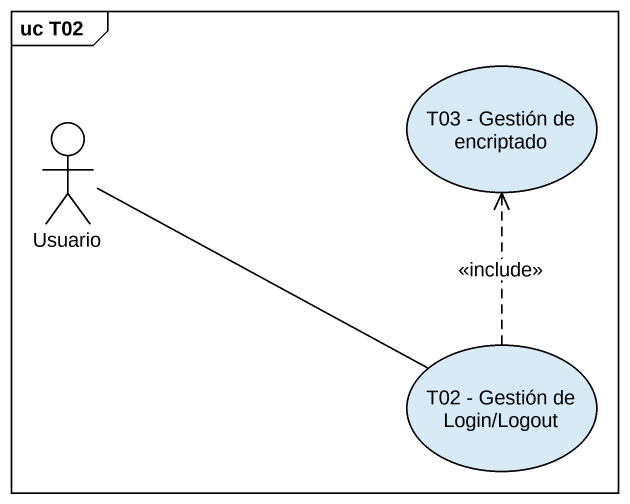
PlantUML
@startuml
mainframe uc T02
usecase "T03 - Gestión de encriptado" as T03_Gestión_de_encriptado
actor Usuario
usecase "T02 - Gestión de Login/Logout" as T02_Gestión_de_Login_Logout
Usuario -right- T02_Gestión_de_Login_Logout
T02_Gestión_de_Login_Logout .up.> T03_Gestión_de_encriptado : <<include>>
@enduml
